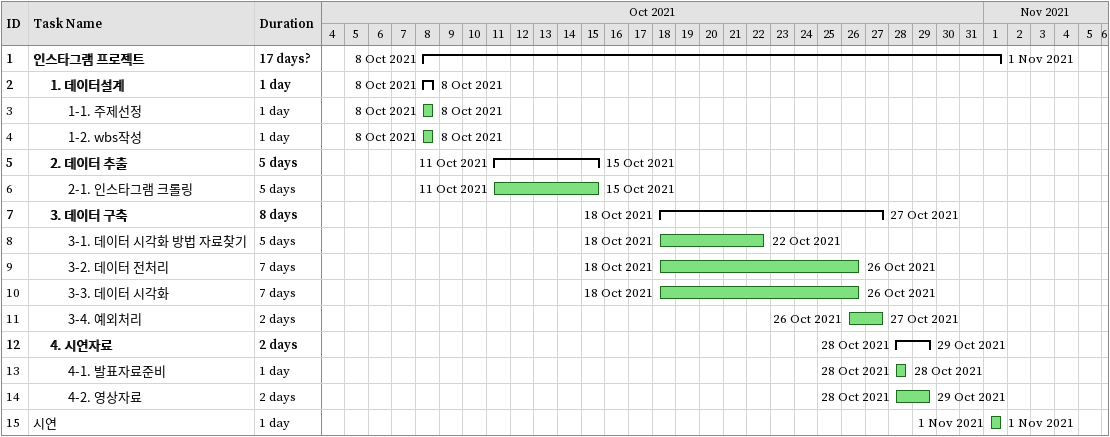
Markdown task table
| ID | Level | Task | Duration | Start | Finish |
|---|---|---|---|---|---|
| 1 | 1 | **인스타그램 프로젝트** | 17d? | 2021-10-08 | 2021-11-01 |
| 2 | 2 | **1. 데이터설계** | 1d | 2021-10-08 | 2021-10-08 |
| 3 | 3 | 1-1. 주제선정 | 1d | 2021-10-08 | 2021-10-08 |
| 4 | 3 | 1-2. wbs작성 | 1d | 2021-10-08 | 2021-10-08 |
| 5 | 2 | **2. 데이터 추출** | 5d | 2021-10-11 | 2021-10-15 |
| 6 | 3 | 2-1. 인스타그램 크롤링 | 5d | 2021-10-11 | 2021-10-15 |
| 7 | 2 | **3. 데이터 구축** | 8d | 2021-10-18 | 2021-10-27 |
| 8 | 3 | 3-1. 데이터 시각화 방법 자료찾기 | 5d | 2021-10-18 | 2021-10-22 |
| 9 | 3 | 3-2. 데이터 전처리 | 7d | 2021-10-18 | 2021-10-26 |
| 10 | 3 | 3-3. 데이터 시각화 | 7d | 2021-10-18 | 2021-10-26 |
| 11 | 3 | 3-4. 예외처리 | 2d | 2021-10-26 | 2021-10-27 |
| 12 | 2 | **4. 시연자료** | 2d | 2021-10-28 | 2021-10-29 |
| 13 | 3 | 4-1. 발표자료준비 | 1d | 2021-10-28 | 2021-10-28 |
| 14 | 3 | 4-2. 영상자료 | 2d | 2021-10-28 | 2021-10-29 |
| 15 | 1 | 시연 | 1d | 2021-11-01 | 2021-11-01 |
